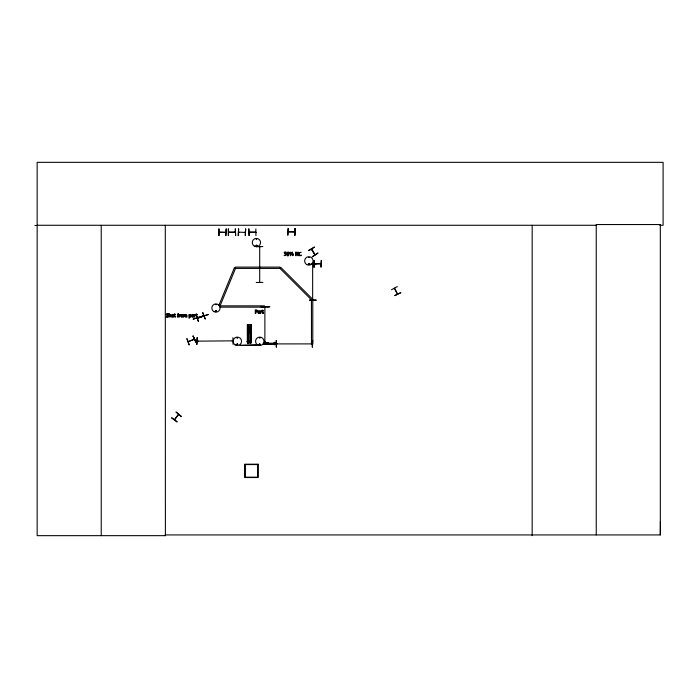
<?xml version="1.0" encoding="UTF-8"?>
<svg xmlns="http://www.w3.org/2000/svg" width="698" height="698" viewBox="0 0 698 698"><rect width="100%" height="100%" fill="white"/><g stroke="black" fill="none" stroke-linecap="round" stroke-linejoin="round"><path stroke-width="1.05" d="M659.837 225.271L663.1 225.271L663.1 162.337L37.151 162.337L37.151 535.663L165.391 535.663L165.304 534.93L660.317 534.93L660.413 521.432M259.682 247.328L259.708 246.717L259.691 282.254M264.839 307.024L265.214 307.478M265.205 342.456L264.9 341.854L264.856 342.561M215.603 304.468L216.275 304.738L215.673 304.389M216.406 311.142C215.211 312.503 215.752 309.781 216.345 311.038M236.997 337.745C237.852 339.167 237.512 336.436 237.058 338.007M256.873 245.661L255.983 245.783L256.768 245.469M257.004 245.818C256.044 243.323 255.407 247.834 257.073 245.661M259.42 337.745L260.084 338.024L259.481 337.675M259.185 344.262C260.424 346.758 260.38 342.072 259.185 344.576M264.272 343.739L264.376 343.154L275.466 343.233L275.466 343.809L263.547 344.027M308.403 264.045L309.249 263.818L308.656 264.385M309.214 257.553L308.507 257.37L309.179 257.545M197.447 317.913L198.223 317.895L197.543 318.157M203.066 316.028C207.524 314.667 187.352 321.83 203.842 316.011M264.874 307.024L264.882 342.509M264.865 341.994L265.135 342.526M312.652 264.341L312.66 299.835M312.94 264.856L312.948 264.341M311.526 249.186L314.903 254.814L311.727 248.942M314.842 254.805L314.789 254.124M394.353 288.291L397.494 294.102M197.56 317.834L203.703 315.81M203.127 316.002L203.816 316.072M215.394 310.819C216.179 313.271 216.79 309.694 215.656 310.619M237.695 344.62C237.015 342.709 236.962 346.121 237.695 344.219M249.116 342.578L249.561 341.863L249.055 341.811M178.609 414.603L174.718 419.681M197.202 340.921L197.804 341.217M320.199 263.931L320.879 263.582L314.388 263.931M276.556 343.634L277.228 343.634L276.696 343.94M320.208 263.591L320.879 263.582M312.128 343.564L311.666 343.573M219.155 232.155L219.94 232.46M225.157 232.443L225.829 232.155M228.604 232.155L229.276 232.382M234.537 232.155L235.278 232.382L228.63 232.417M245.286 232.46L238.629 232.12L239.213 232.451M244.544 232.155L245.286 232.155M288.161 231.797L294.809 231.762M311.509 249.151L314.885 254.831M177.17 421.714L171.804 417.762M256.14 238.917L256.681 239.344L256.262 238.795M232.312 340.886L232.914 341.148M320.949 263.818L311.369 263.87M312.181 343.896L276.696 343.905M225.69 232.451L219.155 232.382M228.743 232.12L235.191 232.129M249.919 232.155L249.282 232.46L255.808 232.434M255.241 232.12L255.843 232.155M288.23 231.797L294.826 232.033M178.339 414.403L174.421 419.629M259.42 246.743L259.429 247.345M265.144 307.548L265.205 307.015M264.874 341.95L264.908 342.526M216.24 311.421L215.569 311.238M308.533 263.486C307.984 265.999 310.305 263.207 308.856 263.443M237.023 343.861C236.788 346.915 238.786 342.325 236.77 344.576M194.332 339.368L188.207 341.671L194.341 339.036M308.752 250.687L314.458 247.24M308.577 250.399L314.336 247.022M391.482 289.757L397.337 286.564M400.739 292.689L394.736 295.629L400.748 292.715M312.922 264.943L312.913 264.272M193.076 336.078L196.016 342.081M196.042 342.064L193.084 336.07M196.068 314.981L198.223 321.289M202.743 312.739L205.186 318.951M205.221 318.942L202.83 312.704M197.656 318.122L208.257 314.554M219.294 232.12L225.759 232.382M232.312 340.851L232.914 340.921M249.317 232.085L255.756 232.129M256.201 246.699L262.876 246.56M313.926 267.081L314.257 260.406L313.96 267.081M310.418 264.202L316.133 263.809M320.967 267.037L321.298 260.363L321.063 267.037M262.876 282.367L256.21 282.507M309.467 300.035L316.133 299.992M309.467 300.28L316.133 300.271M264.542 306.509C282.995 307.225 246.115 306.754 268.355 306.762M232.896 337.701L233.027 344.367M197.848 340.894L197.272 341.148L232.774 340.851M276.164 340.415L276.234 347.089M197.272 341.148L197.874 341.148M232.844 341.148L232.312 341.191M263.591 342.605L268.355 342.578L263.591 342.98M263.591 342.622L268.355 342.666M311.605 343.87L312.207 343.87M312.294 347.089L312.625 340.415L312.338 347.089M34.9 225.533L37.151 225.524M37.151 225.271L596.249 225.271M218.788 228.935L218.814 235.601M228.237 228.935L228.263 235.601M235.278 228.935L235.619 235.601M248.802 228.935L249.081 235.601M255.843 228.935L255.939 235.601M249.247 232.382L255.852 232.382M219.251 232.408L225.829 232.46M228.717 232.46L235.278 232.46M235.645 235.601L235.374 228.935M238.245 235.601L238.594 228.935L238.271 235.601M249.177 235.601L248.837 228.935M195.815 314.519L196.557 313.76L196.557 314.519L197.377 314.519L196.557 314.894C197.743 317.503 196.121 318.14 196.112 314.894L194.786 315.287L194.341 317.162L194.341 314.519L195.745 314.536L195.745 314.999M247.397 324.753L251.254 324.736L251.254 342.805L247.397 342.823L247.415 324.753L247.476 342.823M247.659 326.585L250.992 326.585M247.659 327.816L250.992 327.816M247.659 329.648L250.992 329.648M247.65 331.271L250.983 331.271M247.65 333.112L250.983 333.112M247.659 340.973L250.992 340.973M247.101 341.488L251.55 341.488M247.101 341.627L251.55 341.627M274.087 342.386L274.872 342.395M274.113 342.849L274.846 342.858M274.201 344.175L274.933 344.184M274.174 344.638L274.951 344.646M182.065 314.475L181.559 314.475A1.056 1.056 0 0 0 180.948 314.815L180.799 316.656L182.065 317.215A1.047 1.047 0 0 0 182.667 316.875L182.667 314.815M173.008 314.475L172.502 314.475A1.056 1.056 0 0 0 171.891 314.815L171.743 316.656L173.008 317.215A1.047 1.047 0 0 0 173.61 316.875L173.61 314.815M311.901 249.701L311.552 249.151M276.295 344.027L275.588 343.8M171.647 417.962L176.969 421.985M259.569 344.768C258.941 342.945 261.209 345.283 259.42 344.62M394.623 288.222L397.424 293.98M193.119 336.061L195.745 342.195M196.33 314.894L198.45 321.211M208.048 314.545L199.314 317.494M314.161 260.406L314.248 267.081M276.443 340.415L276.487 347.089M660.317 534.93L660.317 224.547L596.249 224.547L596.249 534.93M532.173 225.271L532.173 535.663M294.922 228.578L294.879 235.252M251.167 324.736L251.167 342.805M250.983 324.736L250.992 342.805M250.809 325.8L250.809 341.741M250.748 325.8L250.73 342.805M250.591 325.8L250.521 341.741M250.373 324.736L250.373 342.805M250.338 324.736L250.312 342.805M250.093 325.8L250.163 341.741M249.832 342.805L248.811 342.805M248.488 325.818L248.567 341.758M248.34 342.823L248.34 324.753L248.27 342.823M248.06 324.753L248.043 342.823M247.903 324.753L247.921 342.823M247.842 324.753L247.842 342.823M247.624 324.753L247.659 342.823M238.524 228.935L238.568 235.601M228.516 228.935L228.516 235.601M219.067 228.935L219.067 235.601M165.295 225.271L165.391 535.663M101.227 225.271L101.227 535.663M285.988 253.863A0.986 0.986 0 0 0 285.473 253.531L284.697 253.505L284.697 252.571L286.171 252.161L284.234 252.161C283.903 254.43 287.925 254.508 284.095 255.555L285.718 255.555L286.171 254.273A0.873 0.873 0 0 0 285.831 253.714M172.877 314.475A1.056 1.056 0 0 1 173.488 314.815M181.934 314.475A1.056 1.056 0 0 1 182.544 314.815M286.66 253.479C288.335 261.427 290.534 247.65 286.66 253.479M287.148 253.304C287.34 258.975 289.557 250.416 287.148 253.304M289.347 252.885C290.403 256.864 291.843 249.997 289.347 252.885M291.93 254.456C292.986 258.435 294.416 251.568 291.93 254.456M191.243 315.775C191.618 317.756 188.757 316.526 189.472 318.14L189.027 318.14L189.027 314.519L190.685 314.536L191.243 315.775M177.589 314.213L177.571 317.162L178.016 317.162L178.016 314.894L178.74 314.519C177.597 314.571 179.552 312.425 177.589 314.213M193.887 315.845L193.564 316.875A1.047 1.047 0 0 1 192.962 317.215L191.697 316.656L191.845 314.815A1.056 1.056 0 0 1 192.456 314.475L192.962 314.475A1.038 1.038 0 0 1 193.564 314.815L193.887 315.845M260.11 312.128L259.787 313.158A1.047 1.047 0 0 1 259.185 313.498L257.92 312.948L258.068 311.099A1.056 1.056 0 0 1 258.679 310.758L259.185 310.758A1.038 1.038 0 0 1 259.787 311.099L260.11 312.128M299.276 253.601C298.91 254.77 300.262 255.948 301.257 255.014C302.077 255.433 299.721 256.288 299.206 255.285C296.292 251.638 304.014 252.406 300.131 252.519A1.003 1.003 0 0 0 299.573 252.859L299.276 253.601M289.775 252.824C289.914 255.704 291.31 251.35 289.775 252.824M292.357 254.395C292.488 257.248 293.884 252.964 292.357 254.395M257.518 310.994L257.012 311.936L255.765 312.137L255.765 313.454L255.294 313.454L255.294 309.929L256.925 310.052L257.518 310.994M166.264 314.379C167.494 316.491 169.431 316.369 166.211 316.953C168.48 318.393 169.588 314.885 166.848 314.894C166.944 313.577 170.05 314.152 166.953 313.655A1.126 1.126 0 0 0 166.429 314.021L166.264 314.379M172.074 315.4C172.397 319.492 174.596 313.271 172.074 315.4M181.131 315.4C181.463 319.492 183.653 313.271 181.131 315.4M192.029 315.4C192.351 319.492 194.541 313.271 192.029 315.4M258.251 311.683C258.574 315.775 260.773 309.563 258.251 311.683M190.79 315.828C190.929 317.45 188.416 316.84 189.472 315.173L190.458 314.938L190.79 315.828M248.601 332.004C249.509 334.831 250.809 330.006 248.601 332.004M257.03 311.003L255.765 311.736L255.765 310.331L257.03 311.003M234.327 267.91L218.875 305.358L220.071 305.855L264.542 305.855L264.542 307.155L220.071 307.155L220.071 305.855L235.523 268.407L235.523 267.107L279.994 267.107L279.994 268.407L311.439 299.852L311.483 344.323L312.783 344.323L312.783 299.852L311.483 299.852L312.364 298.936L280.91 267.482L279.994 268.407L235.523 268.407L234.327 267.91M292.183 252.161L290.342 255.677L292.183 252.161M176.105 412.073L181.201 416.401L176.105 412.073M185.502 314.711L183.443 314.519L183.443 317.162L184.499 314.877L185.389 317.162C184.176 314.362 187.718 314.231 186.445 317.162L186.889 317.162L186.828 314.973L185.502 314.711M179.674 315.156L179.063 317.162L179.063 314.519L180.468 314.536L179.674 315.156M261.174 311.439L260.563 313.454L260.563 310.811L261.968 310.819L261.174 311.439M169.693 314.658L169.056 313.481L169.056 317.162L169.501 315.191L170.181 314.877L171.132 317.162L171.01 314.85L169.693 314.658M317.878 253.069L312.311 256.768L317.878 253.069M186.942 338.704L189.228 344.986L186.898 338.722M175.652 316.744L174.919 316.665L174.858 314.894L175.678 314.519L174.413 313.76C173.907 314.405 174.238 318.358 175.678 316.744M263.574 313.027L262.849 312.948L262.788 311.177L263.6 310.811L262.343 310.052C261.829 310.689 262.16 314.641 263.6 313.027M201.643 316.342L193.076 319.161L201.67 316.412M197.176 337.701L196.853 344.376L197.176 337.701M288.161 228.578L287.82 235.252L288.143 228.578M295.202 228.578L294.826 235.252L295.202 228.578M226.196 228.935L225.829 235.601L226.196 228.935M245.652 228.935L245.286 235.601L245.652 228.935M296.161 252.161L295.699 252.161L295.699 255.677L296.161 255.677L296.161 253.959L297.784 253.959L297.784 255.677L298.255 255.677L298.255 252.161L297.784 252.161L297.784 253.54L296.161 253.54L296.161 252.161M276.443 343.739L263.399 344.027L276.443 343.739M257.92 345.013L240.129 345.388L257.92 345.013M258.112 464.196L244.771 464.196L244.771 477.537L258.112 477.537L258.112 464.196M257.745 464.563L245.146 464.563L245.146 477.17L257.745 477.17L257.745 464.563M254.351 246.141A4.153 4.153 0 0 0 260.572 242.546A4.153 4.153 0 0 0 254.351 238.952A4.153 4.153 0 0 0 254.351 246.141M306.745 264.577A4.223 4.223 0 0 0 313.079 260.921A4.223 4.223 0 0 0 306.745 257.274A4.223 4.223 0 0 0 306.745 264.577M213.893 311.605A4.136 4.136 0 0 0 220.088 308.019A4.136 4.136 0 0 0 213.893 304.441A4.136 4.136 0 0 0 213.893 311.605M257.658 344.952A4.223 4.223 0 0 0 263.984 341.305A4.223 4.223 0 0 0 257.658 337.649A4.223 4.223 0 0 0 257.658 344.952M235.235 344.952A4.223 4.223 0 0 0 241.569 341.305A4.223 4.223 0 0 0 235.235 337.649A4.223 4.223 0 0 0 235.235 344.952"/></g></svg>
